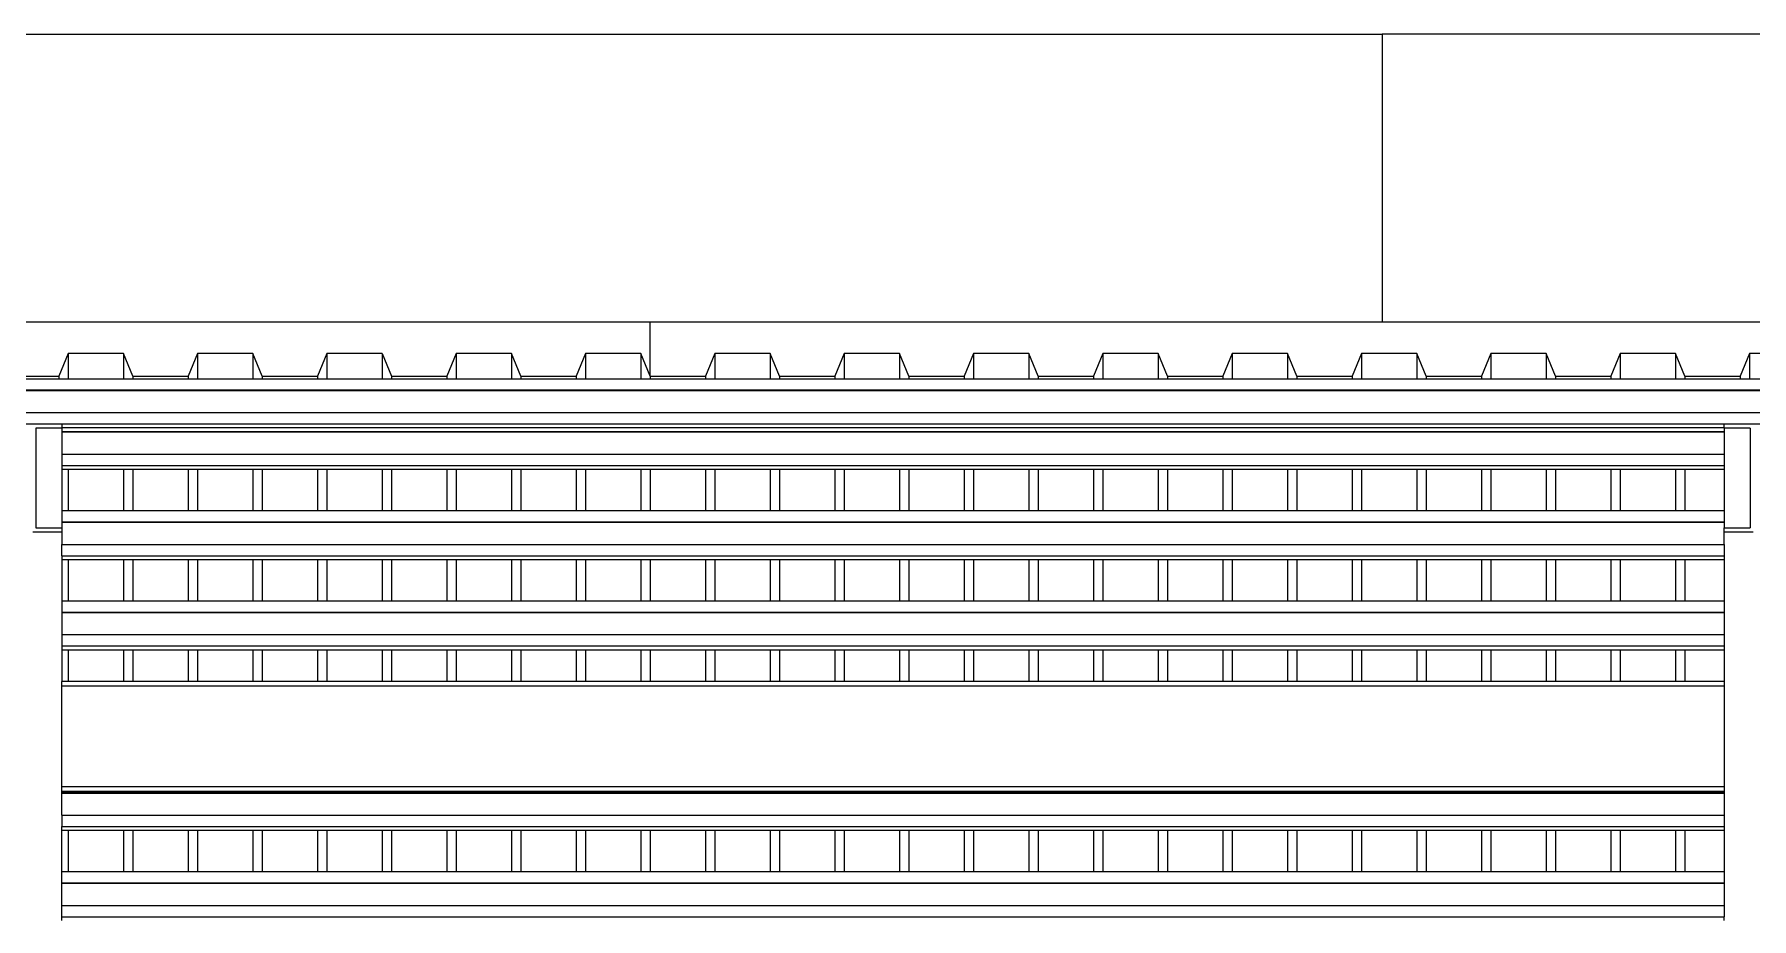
# Model space of a CAD drawing. Extents: x -49.7 to 49.7, y -10.2 to 18.8.
# Drawn here: x -18.091 to -14.341, y 13.69 to 15.623 of the extents above; entities that cross this region are included whole.
import ezdxf

# ---------------------------------------------------------------- set-up
doc = ezdxf.new("R2010")
doc.units = 0
doc.layers.get('0').update_dxf_attribs({"linetype": 'CONTINUOUS'})

msp = doc.modelspace()

# ---------------------------------------------------------------- linework, layer by layer
for p, q in [((-30.6573, 15.6226), (-15.1473, 15.6226)), ((-15.1473, 15.6226), (-15.1473, 14.9941)), ((-13.3973, 15.6226), (-15.1473, 15.6226)), ((-19.8527, 14.9941), (-16.7461, 14.9941)), ((-16.7461, 14.8757), (-16.7461, 14.9941)), ((-16.7461, 14.9941), (-15.1473, 14.9941)), ((-15.1473, 14.9941), (-13.6396, 14.9941)), ((-18.017, 14.925), (-18.0371, 14.8757)), ((-18.017, 14.925), (-18.017, 14.8701)), ((-17.8959, 14.925), (-18.017, 14.925)), ((-17.8959, 14.925), (-17.8959, 14.8701)), ((-17.8758, 14.8757), (-17.8959, 14.925)), ((-17.7346, 14.925), (-17.7547, 14.8757)), ((-17.7346, 14.925), (-17.7346, 14.8701)), ((-17.6135, 14.925), (-17.7346, 14.925)), ((-17.6135, 14.925), (-17.6135, 14.8701)), ((-17.5934, 14.8757), (-17.6135, 14.925)), ((-17.4521, 14.925), (-17.4723, 14.8757)), ((-17.4521, 14.925), (-17.4521, 14.8701)), ((-17.3311, 14.925), (-17.4521, 14.925)), ((-17.3311, 14.925), (-17.3311, 14.8701)), ((-17.3311, 14.925), (-17.3109, 14.8757)), ((-17.1697, 14.925), (-17.1899, 14.8757)), ((-17.0487, 14.925), (-17.1697, 14.925)), ((-17.1697, 14.925), (-17.1697, 14.8701)), ((-17.0285, 14.8757), (-17.0487, 14.925)), ((-17.0487, 14.925), (-17.0487, 14.8701)), ((-16.8873, 14.925), (-16.9075, 14.8757)), ((-16.7663, 14.925), (-16.8873, 14.925)), ((-16.8873, 14.925), (-16.8873, 14.8701)), ((-16.7461, 14.8757), (-16.7663, 14.925)), ((-16.7663, 14.925), (-16.7663, 14.8701)), ((-16.6049, 14.925), (-16.6251, 14.8757)), ((-16.6049, 14.925), (-16.6049, 14.8701)), ((-16.4839, 14.925), (-16.6049, 14.925)), ((-16.4839, 14.925), (-16.4839, 14.8701)), ((-16.4637, 14.8757), (-16.4839, 14.925)), ((-16.3225, 14.925), (-16.3427, 14.8757)), ((-16.3225, 14.925), (-16.3225, 14.8701)), ((-16.2015, 14.925), (-16.3225, 14.925)), ((-16.2015, 14.925), (-16.2015, 14.8701)), ((-16.1813, 14.8757), (-16.2015, 14.925)), ((-16.0401, 14.925), (-16.0602, 14.8757)), ((-16.0401, 14.925), (-16.0401, 14.8701)), ((-15.919, 14.925), (-16.0401, 14.925)), ((-15.919, 14.925), (-15.919, 14.8701)), ((-15.8989, 14.8757), (-15.919, 14.925)), ((-15.7577, 14.925), (-15.7778, 14.8757)), ((-15.7577, 14.925), (-15.7577, 14.8701)), ((-15.6366, 14.925), (-15.7577, 14.925)), ((-15.6366, 14.925), (-15.6366, 14.8701)), ((-15.6165, 14.8757), (-15.6366, 14.925)), ((-15.4752, 14.925), (-15.4954, 14.8757)), ((-15.4752, 14.925), (-15.4752, 14.8701)), ((-15.3542, 14.925), (-15.4752, 14.925)), ((-15.3542, 14.925), (-15.3542, 14.8701)), ((-15.334, 14.8757), (-15.3542, 14.925)), ((-15.1928, 14.925), (-15.213, 14.8757)), ((-15.1928, 14.925), (-15.1928, 14.8701)), ((-15.0718, 14.925), (-15.1928, 14.925)), ((-15.0718, 14.925), (-15.0718, 14.8701)), ((-15.0516, 14.8757), (-15.0718, 14.925)), ((-14.9104, 14.925), (-14.9306, 14.8757)), ((-14.9104, 14.925), (-14.9104, 14.8701)), ((-14.7894, 14.925), (-14.9104, 14.925)), ((-14.7894, 14.925), (-14.7894, 14.8701)), ((-14.7692, 14.8757), (-14.7894, 14.925)), ((-14.628, 14.925), (-14.6482, 14.8757)), ((-14.628, 14.925), (-14.628, 14.8701)), ((-14.507, 14.925), (-14.628, 14.925)), ((-14.507, 14.925), (-14.507, 14.8701)), ((-14.4868, 14.8757), (-14.507, 14.925)), ((-14.3456, 14.925), (-14.3658, 14.8757)), ((-14.3456, 14.925), (-14.3456, 14.8701)), ((-14.2246, 14.925), (-14.3456, 14.925)), ((-18.1582, 14.8757), (-18.0371, 14.8757)), ((-18.1582, 14.8701), (-18.0371, 14.8701)), ((-18.0371, 14.8757), (-18.0371, 14.8701)), ((-18.0371, 14.8701), (-18.017, 14.8701)), ((-18.017, 14.8701), (-17.8959, 14.8701)), ((-17.8959, 14.8701), (-17.8758, 14.8701)), ((-17.8758, 14.8757), (-17.8758, 14.8701)), ((-17.8758, 14.8757), (-17.7547, 14.8757)), ((-17.8758, 14.8701), (-17.7547, 14.8701)), ((-17.7547, 14.8757), (-17.7547, 14.8701)), ((-17.7547, 14.8701), (-17.7346, 14.8701)), ((-17.7346, 14.8701), (-17.6135, 14.8701)), ((-17.6135, 14.8701), (-17.5934, 14.8701)), ((-17.5934, 14.8757), (-17.5934, 14.8701)), ((-17.5934, 14.8757), (-17.4723, 14.8757)), ((-17.5934, 14.8701), (-17.4723, 14.8701)), ((-17.4723, 14.8757), (-17.4723, 14.8701)), ((-17.4723, 14.8701), (-17.4521, 14.8701)), ((-17.4521, 14.8701), (-17.3311, 14.8701)), ((-17.3311, 14.8701), (-17.3109, 14.8701)), ((-17.3109, 14.8757), (-17.3109, 14.8701)), ((-17.3109, 14.8757), (-17.1899, 14.8757)), ((-17.3109, 14.8701), (-17.1899, 14.8701)), ((-17.1899, 14.8757), (-17.1899, 14.8701)), ((-17.1899, 14.8701), (-17.1697, 14.8701)), ((-17.1697, 14.8701), (-17.0487, 14.8701)), ((-17.0487, 14.8701), (-17.0285, 14.8701)), ((-17.0285, 14.8757), (-16.9075, 14.8757)), ((-17.0285, 14.8757), (-17.0285, 14.8701)), ((-17.0285, 14.8701), (-16.9075, 14.8701)), ((-16.9075, 14.8757), (-16.9075, 14.8701)), ((-16.9075, 14.8701), (-16.8873, 14.8701)), ((-16.8873, 14.8701), (-16.7663, 14.8701)), ((-16.7663, 14.8701), (-16.7461, 14.8701)), ((-16.7461, 14.8757), (-16.7461, 14.8701)), ((-16.7461, 14.8757), (-16.6251, 14.8757)), ((-16.7461, 14.8701), (-16.6251, 14.8701)), ((-16.6251, 14.8757), (-16.6251, 14.8701)), ((-16.6251, 14.8701), (-16.6049, 14.8701)), ((-16.6049, 14.8701), (-16.4839, 14.8701)), ((-16.4839, 14.8701), (-16.4637, 14.8701)), ((-16.4637, 14.8757), (-16.4637, 14.8701)), ((-16.4637, 14.8757), (-16.3427, 14.8757)), ((-16.4637, 14.8701), (-16.3427, 14.8701)), ((-16.3427, 14.8757), (-16.3427, 14.8701)), ((-16.3427, 14.8701), (-16.3225, 14.8701)), ((-16.3225, 14.8701), (-16.2015, 14.8701)), ((-16.2015, 14.8701), (-16.1813, 14.8701)), ((-16.1813, 14.8757), (-16.1813, 14.8701)), ((-16.1813, 14.8757), (-16.0602, 14.8757)), ((-16.1813, 14.8701), (-16.0602, 14.8701)), ((-16.0602, 14.8757), (-16.0602, 14.8701)), ((-16.0602, 14.8701), (-16.0401, 14.8701)), ((-16.0401, 14.8701), (-15.919, 14.8701)), ((-15.919, 14.8701), (-15.8989, 14.8701)), ((-15.8989, 14.8757), (-15.8989, 14.8701)), ((-15.8989, 14.8757), (-15.7778, 14.8757)), ((-15.8989, 14.8701), (-15.7778, 14.8701)), ((-15.7778, 14.8757), (-15.7778, 14.8701)), ((-15.7778, 14.8701), (-15.7577, 14.8701)), ((-15.7577, 14.8701), (-15.6366, 14.8701)), ((-15.6366, 14.8701), (-15.6165, 14.8701)), ((-15.6165, 14.8757), (-15.6165, 14.8701)), ((-15.6165, 14.8757), (-15.4954, 14.8757)), ((-15.6165, 14.8701), (-15.4954, 14.8701)), ((-15.4954, 14.8757), (-15.4954, 14.8701)), ((-15.4954, 14.8701), (-15.4752, 14.8701)), ((-15.4752, 14.8701), (-15.3542, 14.8701)), ((-15.3542, 14.8701), (-15.334, 14.8701)), ((-15.334, 14.8757), (-15.334, 14.8701)), ((-15.334, 14.8757), (-15.213, 14.8757)), ((-15.334, 14.8701), (-15.213, 14.8701)), ((-15.213, 14.8757), (-15.213, 14.8701)), ((-15.213, 14.8701), (-15.1928, 14.8701)), ((-15.1928, 14.8701), (-15.0718, 14.8701)), ((-15.0718, 14.8701), (-15.0516, 14.8701)), ((-15.0516, 14.8757), (-15.0516, 14.8701)), ((-15.0516, 14.8757), (-14.9306, 14.8757)), ((-15.0516, 14.8701), (-14.9306, 14.8701)), ((-14.9306, 14.8757), (-14.9306, 14.8701)), ((-14.9306, 14.8701), (-14.9104, 14.8701)), ((-14.9104, 14.8701), (-14.7894, 14.8701)), ((-14.7894, 14.8701), (-14.7692, 14.8701)), ((-14.7692, 14.8757), (-14.7692, 14.8701)), ((-14.7692, 14.8757), (-14.6482, 14.8757)), ((-14.7692, 14.8701), (-14.6482, 14.8701)), ((-14.6482, 14.8757), (-14.6482, 14.8701)), ((-14.6482, 14.8701), (-14.628, 14.8701)), ((-14.628, 14.8701), (-14.507, 14.8701)), ((-14.507, 14.8701), (-14.4868, 14.8701)), ((-14.4868, 14.8757), (-14.4868, 14.8701)), ((-14.4868, 14.8757), (-14.3658, 14.8757)), ((-14.4868, 14.8701), (-14.3658, 14.8701)), ((-14.3658, 14.8757), (-14.3658, 14.8701)), ((-14.3658, 14.8701), (-14.3456, 14.8701)), ((-14.3456, 14.8701), (-14.2246, 14.8701)), ((-28.3452, 14.8454), (-13.6549, 14.8454)), ((-28.3452, 14.8446), (-13.6549, 14.8446)), ((-28.3452, 14.7961), (-13.6549, 14.7961)), ((-18.1507, 14.7714), (-18.0307, 14.7714)), ((-18.0307, 14.7618), (-18.0876, 14.7618)), ((-18.0876, 14.7618), (-18.0876, 14.5444)), ((-18.0307, 14.7714), (-14.4007, 14.7714)), ((-18.0307, 14.7714), (-18.0307, 14.7632)), ((-18.0307, 14.7632), (-14.4007, 14.7632)), ((-18.0307, 14.7632), (-18.0307, 14.7618)), ((-18.0307, 14.7618), (-18.0307, 14.7547)), ((-18.0307, 14.7547), (-14.4007, 14.7547)), ((-18.0307, 14.7547), (-18.0307, 14.7539)), ((-18.0307, 14.7539), (-14.4007, 14.7539)), ((-18.0307, 14.7539), (-18.0307, 14.7054)), ((-14.4007, 14.7714), (-14.2807, 14.7714)), ((-14.4007, 14.7632), (-14.4007, 14.7714)), ((-14.4007, 14.7618), (-14.4007, 14.7632)), ((-14.3438, 14.7618), (-14.4007, 14.7618)), ((-14.4007, 14.7618), (-14.4007, 14.7547)), ((-14.4007, 14.7547), (-14.4007, 14.7539)), ((-14.4007, 14.7539), (-14.4007, 14.7054)), ((-14.3438, 14.7618), (-14.3438, 14.5444)), ((-18.0307, 14.7054), (-14.4007, 14.7054)), ((-18.0307, 14.7054), (-18.0307, 14.6807)), ((-14.4007, 14.7054), (-14.4007, 14.6807)), ((-18.0307, 14.6807), (-14.4007, 14.6807)), ((-18.0307, 14.6807), (-18.0307, 14.6725)), ((-18.0307, 14.6725), (-18.017, 14.6725)), ((-18.0307, 14.6725), (-18.0307, 14.5821)), ((-18.017, 14.6725), (-18.017, 14.5821)), ((-18.017, 14.6725), (-17.8959, 14.6725)), ((-17.8959, 14.6725), (-17.8959, 14.5821)), ((-17.8959, 14.6725), (-17.8758, 14.6725)), ((-17.8758, 14.6725), (-17.8758, 14.5821)), ((-17.8758, 14.6725), (-17.7547, 14.6725)), ((-17.7547, 14.6725), (-17.7547, 14.5821)), ((-17.7547, 14.6725), (-17.7346, 14.6725)), ((-17.7346, 14.6725), (-17.7346, 14.5821)), ((-17.7346, 14.6725), (-17.6135, 14.6725)), ((-17.6135, 14.6725), (-17.6135, 14.5821)), ((-17.6135, 14.6725), (-17.5934, 14.6725)), ((-17.5934, 14.6725), (-17.5934, 14.5821)), ((-17.5934, 14.6725), (-17.4723, 14.6725)), ((-17.4723, 14.6725), (-17.4723, 14.5821)), ((-17.4723, 14.6725), (-17.4521, 14.6725)), ((-17.4521, 14.6725), (-17.4521, 14.5821)), ((-17.4521, 14.6725), (-17.3311, 14.6725)), ((-17.3311, 14.6725), (-17.3311, 14.5821)), ((-17.3311, 14.6725), (-17.3109, 14.6725)), ((-17.3109, 14.6725), (-17.3109, 14.5821)), ((-17.3109, 14.6725), (-17.1899, 14.6725)), ((-17.1899, 14.6725), (-17.1899, 14.5821)), ((-17.1899, 14.6725), (-17.1697, 14.6725)), ((-17.1697, 14.6725), (-17.1697, 14.5821)), ((-17.1697, 14.6725), (-17.0487, 14.6725)), ((-17.0487, 14.6725), (-17.0487, 14.5821)), ((-17.0487, 14.6725), (-17.0285, 14.6725)), ((-17.0285, 14.6725), (-17.0285, 14.5821)), ((-17.0285, 14.6725), (-16.9075, 14.6725)), ((-16.9075, 14.6725), (-16.9075, 14.5821)), ((-16.9075, 14.6725), (-16.8873, 14.6725)), ((-16.8873, 14.6725), (-16.8873, 14.5821)), ((-16.8873, 14.6725), (-16.7663, 14.6725)), ((-16.7663, 14.6725), (-16.7663, 14.5821)), ((-16.7663, 14.6725), (-16.7461, 14.6725)), ((-16.7461, 14.6725), (-16.7461, 14.5821)), ((-16.7461, 14.6725), (-16.6251, 14.6725)), ((-16.6251, 14.6725), (-16.6251, 14.5821)), ((-16.6251, 14.6725), (-16.6049, 14.6725)), ((-16.6049, 14.6725), (-16.6049, 14.5821)), ((-16.6049, 14.6725), (-16.4839, 14.6725)), ((-16.4839, 14.6725), (-16.4839, 14.5821)), ((-16.4839, 14.6725), (-16.4637, 14.6725)), ((-16.4637, 14.6725), (-16.4637, 14.5821)), ((-16.4637, 14.6725), (-16.3427, 14.6725)), ((-16.3427, 14.6725), (-16.3427, 14.5821)), ((-16.3427, 14.6725), (-16.3225, 14.6725)), ((-16.3225, 14.6725), (-16.3225, 14.5821)), ((-16.3225, 14.6725), (-16.2015, 14.6725)), ((-16.2015, 14.6725), (-16.2015, 14.5821)), ((-16.2015, 14.6725), (-16.1813, 14.6725)), ((-16.1813, 14.6725), (-16.1813, 14.5821)), ((-16.1813, 14.6725), (-16.0602, 14.6725)), ((-16.0602, 14.6725), (-16.0602, 14.5821)), ((-16.0602, 14.6725), (-16.0401, 14.6725)), ((-16.0401, 14.6725), (-16.0401, 14.5821)), ((-16.0401, 14.6725), (-15.919, 14.6725)), ((-15.919, 14.6725), (-15.919, 14.5821)), ((-15.919, 14.6725), (-15.8989, 14.6725)), ((-15.8989, 14.6725), (-15.8989, 14.5821)), ((-15.8989, 14.6725), (-15.7778, 14.6725)), ((-15.7778, 14.6725), (-15.7778, 14.5821)), ((-15.7778, 14.6725), (-15.7577, 14.6725)), ((-15.7577, 14.6725), (-15.7577, 14.5821)), ((-15.7577, 14.6725), (-15.6366, 14.6725)), ((-15.6366, 14.6725), (-15.6366, 14.5821)), ((-15.6366, 14.6725), (-15.6165, 14.6725)), ((-15.6165, 14.6725), (-15.6165, 14.5821)), ((-15.6165, 14.6725), (-15.4954, 14.6725)), ((-15.4954, 14.6725), (-15.4954, 14.5821)), ((-15.4954, 14.6725), (-15.4752, 14.6725)), ((-15.4752, 14.6725), (-15.4752, 14.5821)), ((-15.4752, 14.6725), (-15.3542, 14.6725)), ((-15.3542, 14.6725), (-15.3542, 14.5821)), ((-15.3542, 14.6725), (-15.334, 14.6725)), ((-15.334, 14.6725), (-15.334, 14.5821)), ((-15.334, 14.6725), (-15.213, 14.6725)), ((-15.213, 14.6725), (-15.213, 14.5821)), ((-15.213, 14.6725), (-15.1928, 14.6725)), ((-15.1928, 14.6725), (-15.1928, 14.5821)), ((-15.1928, 14.6725), (-15.0718, 14.6725)), ((-15.0718, 14.6725), (-15.0718, 14.5821)), ((-15.0718, 14.6725), (-15.0516, 14.6725)), ((-15.0516, 14.6725), (-15.0516, 14.5821)), ((-15.0516, 14.6725), (-14.9306, 14.6725)), ((-14.9306, 14.6725), (-14.9306, 14.5821)), ((-14.9306, 14.6725), (-14.9104, 14.6725)), ((-14.9104, 14.6725), (-14.9104, 14.5821)), ((-14.9104, 14.6725), (-14.7894, 14.6725)), ((-14.7894, 14.6725), (-14.7894, 14.5821)), ((-14.7894, 14.6725), (-14.7692, 14.6725)), ((-14.7692, 14.6725), (-14.7692, 14.5821)), ((-14.7692, 14.6725), (-14.6482, 14.6725)), ((-14.6482, 14.6725), (-14.6482, 14.5821)), ((-14.6482, 14.6725), (-14.628, 14.6725)), ((-14.628, 14.6725), (-14.628, 14.5821)), ((-14.628, 14.6725), (-14.507, 14.6725)), ((-14.507, 14.6725), (-14.507, 14.5821)), ((-14.507, 14.6725), (-14.4868, 14.6725)), ((-14.4868, 14.6725), (-14.4868, 14.5821)), ((-14.4868, 14.6725), (-14.4007, 14.6725)), ((-14.4007, 14.6807), (-14.4007, 14.6725)), ((-14.4007, 14.6725), (-14.4007, 14.5821)), ((-18.0307, 14.5821), (-18.017, 14.5821)), ((-18.0307, 14.5821), (-18.0307, 14.5574)), ((-18.0307, 14.5574), (-14.4007, 14.5574)), ((-18.0307, 14.5574), (-18.0307, 14.5566)), ((-18.0307, 14.5566), (-14.4007, 14.5566)), ((-18.0307, 14.5566), (-18.0307, 14.5444)), ((-18.017, 14.5821), (-17.8959, 14.5821)), ((-17.8959, 14.5821), (-17.8758, 14.5821)), ((-17.8758, 14.5821), (-17.7547, 14.5821)), ((-17.7547, 14.5821), (-17.7346, 14.5821)), ((-17.7346, 14.5821), (-17.6135, 14.5821)), ((-17.6135, 14.5821), (-17.5934, 14.5821)), ((-17.5934, 14.5821), (-17.4723, 14.5821)), ((-17.4723, 14.5821), (-17.4521, 14.5821)), ((-17.4521, 14.5821), (-17.3311, 14.5821)), ((-17.3311, 14.5821), (-17.3109, 14.5821)), ((-17.3109, 14.5821), (-17.1899, 14.5821)), ((-17.1899, 14.5821), (-17.1697, 14.5821)), ((-17.1697, 14.5821), (-17.0487, 14.5821)), ((-17.0487, 14.5821), (-17.0285, 14.5821)), ((-17.0285, 14.5821), (-16.9075, 14.5821)), ((-16.9075, 14.5821), (-16.8873, 14.5821)), ((-16.8873, 14.5821), (-16.7663, 14.5821)), ((-16.7663, 14.5821), (-16.7461, 14.5821)), ((-16.7461, 14.5821), (-16.6251, 14.5821)), ((-16.6251, 14.5821), (-16.6049, 14.5821)), ((-16.6049, 14.5821), (-16.4839, 14.5821)), ((-16.4839, 14.5821), (-16.4637, 14.5821)), ((-16.4637, 14.5821), (-16.3427, 14.5821)), ((-16.3427, 14.5821), (-16.3225, 14.5821)), ((-16.3225, 14.5821), (-16.2015, 14.5821)), ((-16.2015, 14.5821), (-16.1813, 14.5821)), ((-16.1813, 14.5821), (-16.0602, 14.5821)), ((-16.0602, 14.5821), (-16.0401, 14.5821)), ((-16.0401, 14.5821), (-15.919, 14.5821)), ((-15.919, 14.5821), (-15.8989, 14.5821)), ((-15.8989, 14.5821), (-15.7778, 14.5821)), ((-15.7778, 14.5821), (-15.7577, 14.5821)), ((-15.7577, 14.5821), (-15.6366, 14.5821)), ((-15.6366, 14.5821), (-15.6165, 14.5821)), ((-15.6165, 14.5821), (-15.4954, 14.5821)), ((-15.4954, 14.5821), (-15.4752, 14.5821)), ((-15.4752, 14.5821), (-15.3542, 14.5821)), ((-15.3542, 14.5821), (-15.334, 14.5821)), ((-15.334, 14.5821), (-15.213, 14.5821)), ((-15.213, 14.5821), (-15.1928, 14.5821)), ((-15.1928, 14.5821), (-15.0718, 14.5821)), ((-15.0718, 14.5821), (-15.0516, 14.5821)), ((-15.0516, 14.5821), (-14.9306, 14.5821)), ((-14.9306, 14.5821), (-14.9104, 14.5821)), ((-14.9104, 14.5821), (-14.7894, 14.5821)), ((-14.7894, 14.5821), (-14.7692, 14.5821)), ((-14.7692, 14.5821), (-14.6482, 14.5821)), ((-14.6482, 14.5821), (-14.628, 14.5821)), ((-14.628, 14.5821), (-14.507, 14.5821)), ((-14.507, 14.5821), (-14.4868, 14.5821)), ((-14.4868, 14.5821), (-14.4007, 14.5821)), ((-14.4007, 14.5821), (-14.4007, 14.5574)), ((-14.4007, 14.5574), (-14.4007, 14.5566)), ((-14.4007, 14.5566), (-14.4007, 14.5444)), ((-18.0876, 14.5347), (-18.0938, 14.5347)), ((-18.0876, 14.5345), (-18.0938, 14.5345)), ((-18.0876, 14.5444), (-18.0307, 14.5444)), ((-18.0876, 14.5347), (-18.0876, 14.5345)), ((-18.0307, 14.5347), (-18.0876, 14.5347)), ((-18.0307, 14.5345), (-18.0876, 14.5345)), ((-18.0307, 14.5444), (-18.0307, 14.5347)), ((-18.0307, 14.5347), (-18.0307, 14.5345)), ((-18.0307, 14.5345), (-18.0307, 14.5081)), ((-18.0307, 14.5345), (-18.0307, 14.5345)), ((-14.4007, 14.5347), (-14.4007, 14.5444)), ((-14.4007, 14.5444), (-14.3438, 14.5444)), ((-14.3438, 14.5347), (-14.4007, 14.5347)), ((-14.4007, 14.5347), (-14.4007, 14.5345)), ((-14.3438, 14.5345), (-14.4007, 14.5345)), ((-14.4007, 14.5081), (-14.4007, 14.5345)), ((-14.3438, 14.5347), (-14.3438, 14.5345)), ((-14.3376, 14.5347), (-14.3438, 14.5347)), ((-14.3376, 14.5345), (-14.3438, 14.5345)), ((-18.0307, 14.5081), (-14.4007, 14.5081)), ((-18.0307, 14.4834), (-18.0307, 14.5081)), ((-18.0307, 14.4834), (-14.4007, 14.4834)), ((-18.0307, 14.4834), (-18.0307, 14.4752)), ((-18.0307, 14.4752), (-18.017, 14.4752)), ((-18.0307, 14.4752), (-18.0307, 14.3848)), ((-18.017, 14.4752), (-18.017, 14.3848)), ((-18.017, 14.4752), (-17.8959, 14.4752)), ((-17.8959, 14.4752), (-17.8959, 14.3848)), ((-17.8959, 14.4752), (-17.8758, 14.4752)), ((-17.8758, 14.4752), (-17.8758, 14.3848)), ((-17.8758, 14.4752), (-17.7547, 14.4752)), ((-17.7547, 14.4752), (-17.7547, 14.3848)), ((-17.7547, 14.4752), (-17.7346, 14.4752)), ((-17.7346, 14.4752), (-17.7346, 14.3848)), ((-17.7346, 14.4752), (-17.6135, 14.4752)), ((-17.6135, 14.4752), (-17.6135, 14.3848)), ((-17.6135, 14.4752), (-17.5934, 14.4752)), ((-17.5934, 14.4752), (-17.5934, 14.3848)), ((-17.5934, 14.4752), (-17.4723, 14.4752)), ((-17.4723, 14.4752), (-17.4723, 14.3848)), ((-17.4723, 14.4752), (-17.4521, 14.4752)), ((-17.4521, 14.4752), (-17.4521, 14.3848)), ((-17.4521, 14.4752), (-17.3311, 14.4752)), ((-17.3311, 14.4752), (-17.3311, 14.3848)), ((-17.3311, 14.4752), (-17.3109, 14.4752)), ((-17.3109, 14.4752), (-17.3109, 14.3848)), ((-17.3109, 14.4752), (-17.1899, 14.4752)), ((-17.1899, 14.4752), (-17.1899, 14.3848)), ((-17.1899, 14.4752), (-17.1697, 14.4752)), ((-17.1697, 14.4752), (-17.1697, 14.3848)), ((-17.1697, 14.4752), (-17.0487, 14.4752)), ((-17.0487, 14.4752), (-17.0487, 14.3848)), ((-17.0487, 14.4752), (-17.0285, 14.4752)), ((-17.0285, 14.4752), (-17.0285, 14.3848)), ((-17.0285, 14.4752), (-16.9075, 14.4752)), ((-16.9075, 14.4752), (-16.9075, 14.3848)), ((-16.9075, 14.4752), (-16.8873, 14.4752)), ((-16.8873, 14.4752), (-16.8873, 14.3848)), ((-16.8873, 14.4752), (-16.7663, 14.4752)), ((-16.7663, 14.4752), (-16.7663, 14.3848)), ((-16.7663, 14.4752), (-16.7461, 14.4752)), ((-16.7461, 14.4752), (-16.7461, 14.3848)), ((-16.7461, 14.4752), (-16.6251, 14.4752)), ((-16.6251, 14.4752), (-16.6251, 14.3848)), ((-16.6251, 14.4752), (-16.6049, 14.4752)), ((-16.6049, 14.4752), (-16.6049, 14.3848)), ((-16.6049, 14.4752), (-16.4839, 14.4752)), ((-16.4839, 14.4752), (-16.4839, 14.3848)), ((-16.4839, 14.4752), (-16.4637, 14.4752)), ((-16.4637, 14.4752), (-16.4637, 14.3848)), ((-16.4637, 14.4752), (-16.3427, 14.4752)), ((-16.3427, 14.4752), (-16.3427, 14.3848)), ((-16.3427, 14.4752), (-16.3225, 14.4752)), ((-16.3225, 14.4752), (-16.3225, 14.3848)), ((-16.3225, 14.4752), (-16.2015, 14.4752)), ((-16.2015, 14.4752), (-16.2015, 14.3848)), ((-16.2015, 14.4752), (-16.1813, 14.4752)), ((-16.1813, 14.4752), (-16.1813, 14.3848)), ((-16.1813, 14.4752), (-16.0602, 14.4752)), ((-16.0602, 14.4752), (-16.0602, 14.3848)), ((-16.0602, 14.4752), (-16.0401, 14.4752)), ((-16.0401, 14.4752), (-16.0401, 14.3848)), ((-16.0401, 14.4752), (-15.919, 14.4752)), ((-15.919, 14.4752), (-15.919, 14.3848)), ((-15.919, 14.4752), (-15.8989, 14.4752)), ((-15.8989, 14.4752), (-15.8989, 14.3848)), ((-15.8989, 14.4752), (-15.7778, 14.4752)), ((-15.7778, 14.4752), (-15.7778, 14.3848)), ((-15.7778, 14.4752), (-15.7577, 14.4752)), ((-15.7577, 14.4752), (-15.7577, 14.3848)), ((-15.7577, 14.4752), (-15.6366, 14.4752)), ((-15.6366, 14.4752), (-15.6366, 14.3848)), ((-15.6366, 14.4752), (-15.6165, 14.4752)), ((-15.6165, 14.4752), (-15.6165, 14.3848)), ((-15.6165, 14.4752), (-15.4954, 14.4752)), ((-15.4954, 14.4752), (-15.4954, 14.3848)), ((-15.4954, 14.4752), (-15.4752, 14.4752)), ((-15.4752, 14.4752), (-15.4752, 14.3848)), ((-15.4752, 14.4752), (-15.3542, 14.4752)), ((-15.3542, 14.4752), (-15.3542, 14.3848)), ((-15.3542, 14.4752), (-15.334, 14.4752)), ((-15.334, 14.4752), (-15.334, 14.3848)), ((-15.334, 14.4752), (-15.213, 14.4752)), ((-15.213, 14.4752), (-15.213, 14.3848)), ((-15.213, 14.4752), (-15.1928, 14.4752)), ((-15.1928, 14.4752), (-15.1928, 14.3848)), ((-15.1928, 14.4752), (-15.0718, 14.4752)), ((-15.0718, 14.4752), (-15.0718, 14.3848)), ((-15.0718, 14.4752), (-15.0516, 14.4752)), ((-15.0516, 14.4752), (-15.0516, 14.3848)), ((-15.0516, 14.4752), (-14.9306, 14.4752)), ((-14.9306, 14.4752), (-14.9306, 14.3848)), ((-14.9306, 14.4752), (-14.9104, 14.4752)), ((-14.9104, 14.4752), (-14.9104, 14.3848)), ((-14.9104, 14.4752), (-14.7894, 14.4752)), ((-14.7894, 14.4752), (-14.7894, 14.3848)), ((-14.7894, 14.4752), (-14.7692, 14.4752)), ((-14.7692, 14.4752), (-14.7692, 14.3848)), ((-14.7692, 14.4752), (-14.6482, 14.4752)), ((-14.6482, 14.4752), (-14.6482, 14.3848)), ((-14.6482, 14.4752), (-14.628, 14.4752)), ((-14.628, 14.4752), (-14.628, 14.3848)), ((-14.628, 14.4752), (-14.507, 14.4752)), ((-14.507, 14.4752), (-14.507, 14.3848)), ((-14.507, 14.4752), (-14.4868, 14.4752)), ((-14.4868, 14.4752), (-14.4868, 14.3848)), ((-14.4868, 14.4752), (-14.4007, 14.4752)), ((-14.4007, 14.5081), (-14.4007, 14.4834)), ((-14.4007, 14.4834), (-14.4007, 14.4752)), ((-14.4007, 14.4752), (-14.4007, 14.3848)), ((-18.0307, 14.3848), (-18.017, 14.3848)), ((-18.0307, 14.3848), (-18.0307, 14.3601)), ((-18.017, 14.3848), (-17.8959, 14.3848)), ((-17.8959, 14.3848), (-17.8758, 14.3848)), ((-17.8758, 14.3848), (-17.7547, 14.3848)), ((-17.7547, 14.3848), (-17.7346, 14.3848)), ((-17.7346, 14.3848), (-17.6135, 14.3848)), ((-17.6135, 14.3848), (-17.5934, 14.3848)), ((-17.5934, 14.3848), (-17.4723, 14.3848)), ((-17.4723, 14.3848), (-17.4521, 14.3848)), ((-17.4521, 14.3848), (-17.3311, 14.3848)), ((-17.3311, 14.3848), (-17.3109, 14.3848)), ((-17.3109, 14.3848), (-17.1899, 14.3848)), ((-17.1899, 14.3848), (-17.1697, 14.3848)), ((-17.1697, 14.3848), (-17.0487, 14.3848)), ((-17.0487, 14.3848), (-17.0285, 14.3848)), ((-17.0285, 14.3848), (-16.9075, 14.3848)), ((-16.9075, 14.3848), (-16.8873, 14.3848)), ((-16.8873, 14.3848), (-16.7663, 14.3848)), ((-16.7663, 14.3848), (-16.7461, 14.3848)), ((-16.7461, 14.3848), (-16.6251, 14.3848)), ((-16.6251, 14.3848), (-16.6049, 14.3848)), ((-16.6049, 14.3848), (-16.4839, 14.3848)), ((-16.4839, 14.3848), (-16.4637, 14.3848)), ((-16.4637, 14.3848), (-16.3427, 14.3848)), ((-16.3427, 14.3848), (-16.3225, 14.3848)), ((-16.3225, 14.3848), (-16.2015, 14.3848)), ((-16.2015, 14.3848), (-16.1813, 14.3848)), ((-16.1813, 14.3848), (-16.0602, 14.3848)), ((-16.0602, 14.3848), (-16.0401, 14.3848)), ((-16.0401, 14.3848), (-15.919, 14.3848)), ((-15.919, 14.3848), (-15.8989, 14.3848)), ((-15.8989, 14.3848), (-15.7778, 14.3848)), ((-15.7778, 14.3848), (-15.7577, 14.3848)), ((-15.7577, 14.3848), (-15.6366, 14.3848)), ((-15.6366, 14.3848), (-15.6165, 14.3848)), ((-15.6165, 14.3848), (-15.4954, 14.3848)), ((-15.4954, 14.3848), (-15.4752, 14.3848)), ((-15.4752, 14.3848), (-15.3542, 14.3848)), ((-15.3542, 14.3848), (-15.334, 14.3848)), ((-15.334, 14.3848), (-15.213, 14.3848)), ((-15.213, 14.3848), (-15.1928, 14.3848)), ((-15.1928, 14.3848), (-15.0718, 14.3848)), ((-15.0718, 14.3848), (-15.0516, 14.3848)), ((-15.0516, 14.3848), (-14.9306, 14.3848)), ((-14.9306, 14.3848), (-14.9104, 14.3848)), ((-14.9104, 14.3848), (-14.7894, 14.3848)), ((-14.7894, 14.3848), (-14.7692, 14.3848)), ((-14.7692, 14.3848), (-14.6482, 14.3848)), ((-14.6482, 14.3848), (-14.628, 14.3848)), ((-14.628, 14.3848), (-14.507, 14.3848)), ((-14.507, 14.3848), (-14.4868, 14.3848)), ((-14.4868, 14.3848), (-14.4007, 14.3848)), ((-14.4007, 14.3848), (-14.4007, 14.3601)), ((-18.0307, 14.3601), (-14.4007, 14.3601)), ((-18.0307, 14.3601), (-18.0307, 14.3593)), ((-18.0307, 14.3593), (-14.4007, 14.3593)), ((-18.0307, 14.3593), (-18.0307, 14.3108)), ((-14.4007, 14.3601), (-14.4007, 14.3593)), ((-14.4007, 14.3593), (-14.4007, 14.3108)), ((-18.0307, 14.3108), (-14.4007, 14.3108)), ((-18.0307, 14.3108), (-18.0307, 14.2862)), ((-14.4007, 14.3108), (-14.4007, 14.2862)), ((-18.0307, 14.2862), (-14.4007, 14.2862)), ((-18.0307, 14.2862), (-18.0307, 14.2779)), ((-18.0307, 14.2779), (-18.017, 14.2779)), ((-18.0307, 14.2779), (-18.0307, 14.2083)), ((-18.017, 14.2779), (-18.017, 14.2083)), ((-18.017, 14.2779), (-17.8959, 14.2779)), ((-17.8959, 14.2779), (-17.8959, 14.2083)), ((-17.8959, 14.2779), (-17.8758, 14.2779)), ((-17.8758, 14.2779), (-17.8758, 14.2083)), ((-17.8758, 14.2779), (-17.7547, 14.2779)), ((-17.7547, 14.2779), (-17.7547, 14.2083)), ((-17.7547, 14.2779), (-17.7346, 14.2779)), ((-17.7346, 14.2779), (-17.7346, 14.2083)), ((-17.7346, 14.2779), (-17.6135, 14.2779)), ((-17.6135, 14.2779), (-17.6135, 14.2083)), ((-17.6135, 14.2779), (-17.5934, 14.2779)), ((-17.5934, 14.2779), (-17.5934, 14.2083)), ((-17.5934, 14.2779), (-17.4723, 14.2779)), ((-17.4723, 14.2779), (-17.4723, 14.2083)), ((-17.4723, 14.2779), (-17.4521, 14.2779)), ((-17.4521, 14.2779), (-17.4521, 14.2083)), ((-17.4521, 14.2779), (-17.3311, 14.2779)), ((-17.3311, 14.2779), (-17.3311, 14.2083)), ((-17.3311, 14.2779), (-17.3109, 14.2779)), ((-17.3109, 14.2779), (-17.3109, 14.2083)), ((-17.3109, 14.2779), (-17.1899, 14.2779)), ((-17.1899, 14.2779), (-17.1899, 14.2083)), ((-17.1899, 14.2779), (-17.1697, 14.2779)), ((-17.1697, 14.2779), (-17.1697, 14.2083)), ((-17.1697, 14.2779), (-17.0487, 14.2779)), ((-17.0487, 14.2779), (-17.0487, 14.2083)), ((-17.0487, 14.2779), (-17.0285, 14.2779)), ((-17.0285, 14.2779), (-17.0285, 14.2083)), ((-17.0285, 14.2779), (-16.9075, 14.2779)), ((-16.9075, 14.2779), (-16.9075, 14.2083)), ((-16.9075, 14.2779), (-16.8873, 14.2779)), ((-16.8873, 14.2779), (-16.8873, 14.2083)), ((-16.8873, 14.2779), (-16.7663, 14.2779)), ((-16.7663, 14.2779), (-16.7663, 14.2083)), ((-16.7663, 14.2779), (-16.7461, 14.2779)), ((-16.7461, 14.2779), (-16.7461, 14.2083)), ((-16.7461, 14.2779), (-16.6251, 14.2779)), ((-16.6251, 14.2779), (-16.6251, 14.2083)), ((-16.6251, 14.2779), (-16.6049, 14.2779)), ((-16.6049, 14.2779), (-16.6049, 14.2083)), ((-16.6049, 14.2779), (-16.4839, 14.2779)), ((-16.4839, 14.2779), (-16.4839, 14.2083)), ((-16.4839, 14.2779), (-16.4637, 14.2779)), ((-16.4637, 14.2779), (-16.4637, 14.2083)), ((-16.4637, 14.2779), (-16.3427, 14.2779)), ((-16.3427, 14.2779), (-16.3427, 14.2083)), ((-16.3427, 14.2779), (-16.3225, 14.2779)), ((-16.3225, 14.2779), (-16.3225, 14.2083)), ((-16.3225, 14.2779), (-16.2015, 14.2779)), ((-16.2015, 14.2779), (-16.2015, 14.2083)), ((-16.2015, 14.2779), (-16.1813, 14.2779)), ((-16.1813, 14.2779), (-16.1813, 14.2083)), ((-16.1813, 14.2779), (-16.0602, 14.2779)), ((-16.0602, 14.2779), (-16.0602, 14.2083)), ((-16.0602, 14.2779), (-16.0401, 14.2779)), ((-16.0401, 14.2779), (-16.0401, 14.2083)), ((-16.0401, 14.2779), (-15.919, 14.2779)), ((-15.919, 14.2779), (-15.919, 14.2083)), ((-15.919, 14.2779), (-15.8989, 14.2779)), ((-15.8989, 14.2779), (-15.8989, 14.2083)), ((-15.8989, 14.2779), (-15.7778, 14.2779)), ((-15.7778, 14.2779), (-15.7778, 14.2083)), ((-15.7778, 14.2779), (-15.7577, 14.2779)), ((-15.7577, 14.2779), (-15.7577, 14.2083)), ((-15.7577, 14.2779), (-15.6366, 14.2779)), ((-15.6366, 14.2779), (-15.6366, 14.2083)), ((-15.6366, 14.2779), (-15.6165, 14.2779)), ((-15.6165, 14.2779), (-15.6165, 14.2083)), ((-15.6165, 14.2779), (-15.4954, 14.2779)), ((-15.4954, 14.2779), (-15.4954, 14.2083)), ((-15.4954, 14.2779), (-15.4752, 14.2779)), ((-15.4752, 14.2779), (-15.4752, 14.2083)), ((-15.4752, 14.2779), (-15.3542, 14.2779)), ((-15.3542, 14.2779), (-15.3542, 14.2083)), ((-15.3542, 14.2779), (-15.334, 14.2779)), ((-15.334, 14.2779), (-15.334, 14.2083)), ((-15.334, 14.2779), (-15.213, 14.2779)), ((-15.213, 14.2779), (-15.213, 14.2083)), ((-15.213, 14.2779), (-15.1928, 14.2779)), ((-15.1928, 14.2779), (-15.1928, 14.2083)), ((-15.1928, 14.2779), (-15.0718, 14.2779)), ((-15.0718, 14.2779), (-15.0718, 14.2083)), ((-15.0718, 14.2779), (-15.0516, 14.2779)), ((-15.0516, 14.2779), (-15.0516, 14.2083)), ((-15.0516, 14.2779), (-14.9306, 14.2779)), ((-14.9306, 14.2779), (-14.9306, 14.2083)), ((-14.9306, 14.2779), (-14.9104, 14.2779)), ((-14.9104, 14.2779), (-14.9104, 14.2083)), ((-14.9104, 14.2779), (-14.7894, 14.2779)), ((-14.7894, 14.2779), (-14.7894, 14.2083)), ((-14.7894, 14.2779), (-14.7692, 14.2779)), ((-14.7692, 14.2779), (-14.7692, 14.2083)), ((-14.7692, 14.2779), (-14.6482, 14.2779)), ((-14.6482, 14.2779), (-14.6482, 14.2083)), ((-14.6482, 14.2779), (-14.628, 14.2779)), ((-14.628, 14.2779), (-14.628, 14.2083)), ((-14.628, 14.2779), (-14.507, 14.2779)), ((-14.507, 14.2779), (-14.507, 14.2083)), ((-14.507, 14.2779), (-14.4868, 14.2779)), ((-14.4868, 14.2779), (-14.4868, 14.2083)), ((-14.4868, 14.2779), (-14.4007, 14.2779)), ((-14.4007, 14.2862), (-14.4007, 14.2779)), ((-14.4007, 14.2779), (-14.4007, 14.2083)), ((-18.017, 14.2083), (-18.0307, 14.2083)), ((-18.0307, 14.1985), (-18.0307, 14.2083)), ((-14.4007, 14.1985), (-18.0307, 14.1985)), ((-18.0307, 13.9781), (-18.0307, 14.1985)), ((-17.8959, 14.2083), (-18.017, 14.2083)), ((-17.8758, 14.2083), (-17.8959, 14.2083)), ((-17.7547, 14.2083), (-17.8758, 14.2083)), ((-17.7346, 14.2083), (-17.7547, 14.2083)), ((-17.6135, 14.2083), (-17.7346, 14.2083)), ((-17.5934, 14.2083), (-17.6135, 14.2083)), ((-17.4723, 14.2083), (-17.5934, 14.2083)), ((-17.4521, 14.2083), (-17.4723, 14.2083)), ((-17.3311, 14.2083), (-17.4521, 14.2083)), ((-17.3109, 14.2083), (-17.3311, 14.2083)), ((-17.1899, 14.2083), (-17.3109, 14.2083)), ((-17.1697, 14.2083), (-17.1899, 14.2083)), ((-17.0487, 14.2083), (-17.1697, 14.2083)), ((-17.0285, 14.2083), (-17.0487, 14.2083)), ((-16.9075, 14.2083), (-17.0285, 14.2083)), ((-16.8873, 14.2083), (-16.9075, 14.2083)), ((-16.7663, 14.2083), (-16.8873, 14.2083)), ((-16.7461, 14.2083), (-16.7663, 14.2083)), ((-16.6251, 14.2083), (-16.7461, 14.2083)), ((-16.6049, 14.2083), (-16.6251, 14.2083)), ((-16.4839, 14.2083), (-16.6049, 14.2083)), ((-16.4637, 14.2083), (-16.4839, 14.2083)), ((-16.3427, 14.2083), (-16.4637, 14.2083)), ((-16.3225, 14.2083), (-16.3427, 14.2083)), ((-16.2015, 14.2083), (-16.3225, 14.2083)), ((-16.1813, 14.2083), (-16.2015, 14.2083)), ((-16.0602, 14.2083), (-16.1813, 14.2083)), ((-16.0401, 14.2083), (-16.0602, 14.2083)), ((-15.919, 14.2083), (-16.0401, 14.2083)), ((-15.8989, 14.2083), (-15.919, 14.2083)), ((-15.7778, 14.2083), (-15.8989, 14.2083)), ((-15.7577, 14.2083), (-15.7778, 14.2083)), ((-15.6366, 14.2083), (-15.7577, 14.2083)), ((-15.6165, 14.2083), (-15.6366, 14.2083)), ((-15.4954, 14.2083), (-15.6165, 14.2083)), ((-15.4752, 14.2083), (-15.4954, 14.2083)), ((-15.3542, 14.2083), (-15.4752, 14.2083)), ((-15.334, 14.2083), (-15.3542, 14.2083)), ((-15.213, 14.2083), (-15.334, 14.2083)), ((-15.1928, 14.2083), (-15.213, 14.2083)), ((-15.0718, 14.2083), (-15.1928, 14.2083)), ((-15.0516, 14.2083), (-15.0718, 14.2083)), ((-14.9306, 14.2083), (-15.0516, 14.2083)), ((-14.9104, 14.2083), (-14.9306, 14.2083)), ((-14.7894, 14.2083), (-14.9104, 14.2083)), ((-14.7692, 14.2083), (-14.7894, 14.2083)), ((-14.6482, 14.2083), (-14.7692, 14.2083)), ((-14.628, 14.2083), (-14.6482, 14.2083)), ((-14.507, 14.2083), (-14.628, 14.2083)), ((-14.4868, 14.2083), (-14.507, 14.2083)), ((-14.4007, 14.2083), (-14.4868, 14.2083)), ((-14.4007, 14.2083), (-14.4007, 14.1985)), ((-14.4007, 14.1985), (-14.4007, 13.9781)), ((-14.4007, 13.9781), (-18.0307, 13.9781)), ((-18.0307, 13.9683), (-18.0307, 13.9781)), ((-14.4007, 13.9683), (-18.0307, 13.9683)), ((-18.0307, 13.9656), (-18.0307, 13.9683)), ((-18.0307, 13.9656), (-14.4007, 13.9656)), ((-18.0307, 13.9648), (-18.0307, 13.9656)), ((-18.0307, 13.9648), (-14.4007, 13.9648)), ((-18.0307, 13.9163), (-18.0307, 13.9648)), ((-14.4007, 13.9781), (-14.4007, 13.9683)), ((-14.4007, 13.9683), (-14.4007, 13.9656)), ((-14.4007, 13.9656), (-14.4007, 13.9648)), ((-14.4007, 13.9648), (-14.4007, 13.9163)), ((-18.0307, 13.9163), (-14.4007, 13.9163)), ((-18.0307, 13.9163), (-18.0307, 13.8916)), ((-14.4007, 13.9163), (-14.4007, 13.8916)), ((-18.0307, 13.8916), (-14.4007, 13.8916)), ((-18.0307, 13.8834), (-18.0307, 13.8916)), ((-18.0307, 13.8834), (-18.017, 13.8834)), ((-18.0307, 13.793), (-18.0307, 13.8834)), ((-18.017, 13.8834), (-18.017, 13.793)), ((-18.017, 13.8834), (-17.8959, 13.8834)), ((-17.8959, 13.8834), (-17.8959, 13.793)), ((-17.8959, 13.8834), (-17.8758, 13.8834)), ((-17.8758, 13.8834), (-17.8758, 13.793)), ((-17.8758, 13.8834), (-17.7547, 13.8834)), ((-17.7547, 13.8834), (-17.7547, 13.793)), ((-17.7547, 13.8834), (-17.7346, 13.8834)), ((-17.7346, 13.8834), (-17.7346, 13.793)), ((-17.7346, 13.8834), (-17.6135, 13.8834)), ((-17.6135, 13.8834), (-17.6135, 13.793)), ((-17.6135, 13.8834), (-17.5934, 13.8834)), ((-17.5934, 13.8834), (-17.5934, 13.793)), ((-17.5934, 13.8834), (-17.4723, 13.8834)), ((-17.4723, 13.8834), (-17.4723, 13.793)), ((-17.4723, 13.8834), (-17.4521, 13.8834)), ((-17.4521, 13.8834), (-17.4521, 13.793)), ((-17.4521, 13.8834), (-17.3311, 13.8834)), ((-17.3311, 13.8834), (-17.3311, 13.793)), ((-17.3311, 13.8834), (-17.3109, 13.8834)), ((-17.3109, 13.8834), (-17.3109, 13.793)), ((-17.3109, 13.8834), (-17.1899, 13.8834)), ((-17.1899, 13.8834), (-17.1899, 13.793)), ((-17.1899, 13.8834), (-17.1697, 13.8834)), ((-17.1697, 13.8834), (-17.1697, 13.793)), ((-17.1697, 13.8834), (-17.0487, 13.8834)), ((-17.0487, 13.8834), (-17.0487, 13.793)), ((-17.0487, 13.8834), (-17.0285, 13.8834)), ((-17.0285, 13.8834), (-17.0285, 13.793)), ((-17.0285, 13.8834), (-16.9075, 13.8834)), ((-16.9075, 13.8834), (-16.9075, 13.793)), ((-16.9075, 13.8834), (-16.8873, 13.8834)), ((-16.8873, 13.8834), (-16.8873, 13.793)), ((-16.8873, 13.8834), (-16.7663, 13.8834)), ((-16.7663, 13.8834), (-16.7663, 13.793)), ((-16.7663, 13.8834), (-16.7461, 13.8834)), ((-16.7461, 13.8834), (-16.7461, 13.793)), ((-16.7461, 13.8834), (-16.6251, 13.8834)), ((-16.6251, 13.8834), (-16.6251, 13.793)), ((-16.6251, 13.8834), (-16.6049, 13.8834)), ((-16.6049, 13.8834), (-16.6049, 13.793)), ((-16.6049, 13.8834), (-16.4839, 13.8834)), ((-16.4839, 13.8834), (-16.4839, 13.793)), ((-16.4839, 13.8834), (-16.4637, 13.8834)), ((-16.4637, 13.8834), (-16.4637, 13.793)), ((-16.4637, 13.8834), (-16.3427, 13.8834)), ((-16.3427, 13.8834), (-16.3427, 13.793)), ((-16.3427, 13.8834), (-16.3225, 13.8834)), ((-16.3225, 13.8834), (-16.3225, 13.793)), ((-16.3225, 13.8834), (-16.2015, 13.8834)), ((-16.2015, 13.8834), (-16.2015, 13.793)), ((-16.2015, 13.8834), (-16.1813, 13.8834)), ((-16.1813, 13.8834), (-16.1813, 13.793)), ((-16.1813, 13.8834), (-16.0602, 13.8834)), ((-16.0602, 13.8834), (-16.0602, 13.793)), ((-16.0602, 13.8834), (-16.0401, 13.8834)), ((-16.0401, 13.8834), (-16.0401, 13.793)), ((-16.0401, 13.8834), (-15.919, 13.8834)), ((-15.919, 13.8834), (-15.919, 13.793)), ((-15.919, 13.8834), (-15.8989, 13.8834)), ((-15.8989, 13.8834), (-15.8989, 13.793)), ((-15.8989, 13.8834), (-15.7778, 13.8834)), ((-15.7778, 13.8834), (-15.7778, 13.793)), ((-15.7778, 13.8834), (-15.7577, 13.8834)), ((-15.7577, 13.8834), (-15.7577, 13.793)), ((-15.7577, 13.8834), (-15.6366, 13.8834)), ((-15.6366, 13.8834), (-15.6366, 13.793)), ((-15.6366, 13.8834), (-15.6165, 13.8834)), ((-15.6165, 13.8834), (-15.6165, 13.793)), ((-15.6165, 13.8834), (-15.4954, 13.8834)), ((-15.4954, 13.8834), (-15.4954, 13.793)), ((-15.4954, 13.8834), (-15.4752, 13.8834)), ((-15.4752, 13.8834), (-15.4752, 13.793)), ((-15.4752, 13.8834), (-15.3542, 13.8834)), ((-15.3542, 13.8834), (-15.3542, 13.793)), ((-15.3542, 13.8834), (-15.334, 13.8834)), ((-15.334, 13.8834), (-15.334, 13.793)), ((-15.334, 13.8834), (-15.213, 13.8834)), ((-15.213, 13.8834), (-15.213, 13.793)), ((-15.213, 13.8834), (-15.1928, 13.8834)), ((-15.1928, 13.8834), (-15.1928, 13.793)), ((-15.1928, 13.8834), (-15.0718, 13.8834)), ((-15.0718, 13.8834), (-15.0718, 13.793)), ((-15.0718, 13.8834), (-15.0516, 13.8834)), ((-15.0516, 13.8834), (-15.0516, 13.793)), ((-15.0516, 13.8834), (-14.9306, 13.8834)), ((-14.9306, 13.8834), (-14.9306, 13.793)), ((-14.9306, 13.8834), (-14.9104, 13.8834)), ((-14.9104, 13.8834), (-14.9104, 13.793)), ((-14.9104, 13.8834), (-14.7894, 13.8834)), ((-14.7894, 13.8834), (-14.7894, 13.793)), ((-14.7894, 13.8834), (-14.7692, 13.8834)), ((-14.7692, 13.8834), (-14.7692, 13.793)), ((-14.7692, 13.8834), (-14.6482, 13.8834)), ((-14.6482, 13.8834), (-14.6482, 13.793)), ((-14.6482, 13.8834), (-14.628, 13.8834)), ((-14.628, 13.8834), (-14.628, 13.793)), ((-14.628, 13.8834), (-14.507, 13.8834)), ((-14.507, 13.8834), (-14.507, 13.793)), ((-14.507, 13.8834), (-14.4868, 13.8834)), ((-14.4868, 13.8834), (-14.4868, 13.793)), ((-14.4868, 13.8834), (-14.4007, 13.8834)), ((-14.4007, 13.8916), (-14.4007, 13.8834)), ((-14.4007, 13.8834), (-14.4007, 13.793)), ((-18.0307, 13.793), (-18.017, 13.793)), ((-18.0307, 13.7683), (-18.0307, 13.793)), ((-18.0307, 13.7683), (-14.4007, 13.7683)), ((-18.0307, 13.7675), (-18.0307, 13.7683)), ((-18.0307, 13.7675), (-14.4007, 13.7675)), ((-18.0307, 13.719), (-18.0307, 13.7675)), ((-18.017, 13.793), (-17.8959, 13.793)), ((-17.8959, 13.793), (-17.8758, 13.793)), ((-17.8758, 13.793), (-17.7547, 13.793)), ((-17.7547, 13.793), (-17.7346, 13.793)), ((-17.7346, 13.793), (-17.6135, 13.793)), ((-17.6135, 13.793), (-17.5934, 13.793)), ((-17.5934, 13.793), (-17.4723, 13.793)), ((-17.4723, 13.793), (-17.4521, 13.793)), ((-17.4521, 13.793), (-17.3311, 13.793)), ((-17.3311, 13.793), (-17.3109, 13.793)), ((-17.3109, 13.793), (-17.1899, 13.793)), ((-17.1899, 13.793), (-17.1697, 13.793)), ((-17.1697, 13.793), (-17.0487, 13.793)), ((-17.0487, 13.793), (-17.0285, 13.793)), ((-17.0285, 13.793), (-16.9075, 13.793)), ((-16.9075, 13.793), (-16.8873, 13.793)), ((-16.8873, 13.793), (-16.7663, 13.793)), ((-16.7663, 13.793), (-16.7461, 13.793)), ((-16.7461, 13.793), (-16.6251, 13.793)), ((-16.6251, 13.793), (-16.6049, 13.793)), ((-16.6049, 13.793), (-16.4839, 13.793)), ((-16.4839, 13.793), (-16.4637, 13.793)), ((-16.4637, 13.793), (-16.3427, 13.793)), ((-16.3427, 13.793), (-16.3225, 13.793)), ((-16.3225, 13.793), (-16.2015, 13.793)), ((-16.2015, 13.793), (-16.1813, 13.793)), ((-16.1813, 13.793), (-16.0602, 13.793)), ((-16.0602, 13.793), (-16.0401, 13.793)), ((-16.0401, 13.793), (-15.919, 13.793)), ((-15.919, 13.793), (-15.8989, 13.793)), ((-15.8989, 13.793), (-15.7778, 13.793)), ((-15.7778, 13.793), (-15.7577, 13.793)), ((-15.7577, 13.793), (-15.6366, 13.793)), ((-15.6366, 13.793), (-15.6165, 13.793)), ((-15.6165, 13.793), (-15.4954, 13.793)), ((-15.4954, 13.793), (-15.4752, 13.793)), ((-15.4752, 13.793), (-15.3542, 13.793)), ((-15.3542, 13.793), (-15.334, 13.793)), ((-15.334, 13.793), (-15.213, 13.793)), ((-15.213, 13.793), (-15.1928, 13.793)), ((-15.1928, 13.793), (-15.0718, 13.793)), ((-15.0718, 13.793), (-15.0516, 13.793)), ((-15.0516, 13.793), (-14.9306, 13.793)), ((-14.9306, 13.793), (-14.9104, 13.793)), ((-14.9104, 13.793), (-14.7894, 13.793)), ((-14.7894, 13.793), (-14.7692, 13.793)), ((-14.7692, 13.793), (-14.6482, 13.793)), ((-14.6482, 13.793), (-14.628, 13.793)), ((-14.628, 13.793), (-14.507, 13.793)), ((-14.507, 13.793), (-14.4868, 13.793)), ((-14.4868, 13.793), (-14.4007, 13.793)), ((-14.4007, 13.793), (-14.4007, 13.7683)), ((-14.4007, 13.7683), (-14.4007, 13.7675)), ((-14.4007, 13.7675), (-14.4007, 13.719)), ((-18.0307, 13.719), (-14.4007, 13.719)), ((-18.0307, 13.6943), (-18.0307, 13.719)), ((-18.0307, 13.6943), (-14.4007, 13.6943)), ((-18.0307, 13.6861), (-18.0307, 13.6943)), ((-14.4007, 13.719), (-14.4007, 13.6943)), ((-14.4007, 13.6861), (-14.4007, 13.6943))]:
    msp.add_line(p, q)

doc.saveas('drawing.dxf')
